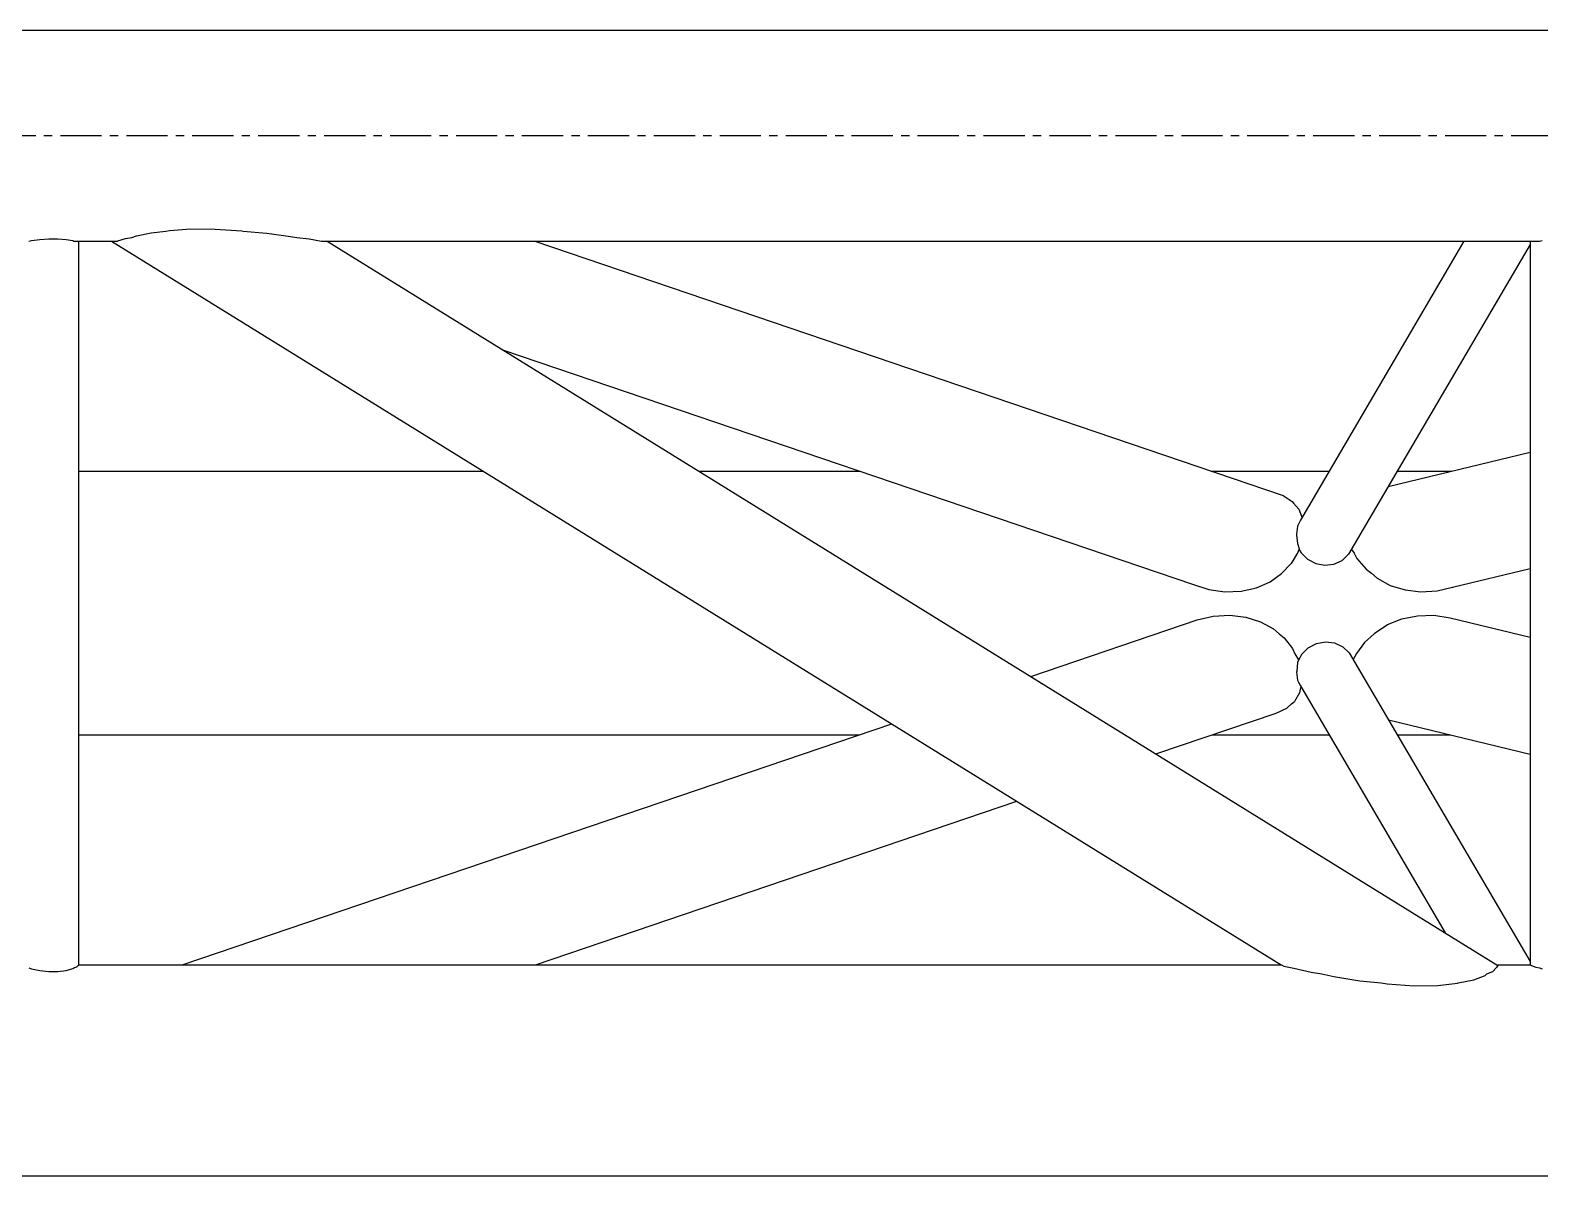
# Model space of a CAD drawing. Header units: millimetres. Extents: x 5143 to 30813, y 232 to 21408.
# Drawn here: x 24008.4 to 24299.1, y 7430 to 7650.6 of the extents above; entities that cross this region are included whole.
import ezdxf

# ---------------------------------------------------------------- set-up
doc = ezdxf.new("R2010")
doc.units = ezdxf.units.MM
doc.header["$LTSCALE"] = 0.25
doc.linetypes.add('CENTER', pattern=[50.8, 31.75, -6.35, 6.35, -6.35])
doc.linetypes.add('XKITLINE00', pattern=[0])

msp = doc.modelspace()

# ---------------------------------------------------------------- linework, layer by layer
at = {"color": 8, "linetype": 'XKITLINE00'}
for p, q in [((23551.02, 7650.57), (24815.89, 7650.57)), ((24035.21, 7612.02), (24039.29, 7612.32)), ((24039.29, 7612.32), (24044, 7612.29)), ((24008.12, 7609.97), (24008.62, 7610.08)), ((24008.62, 7610.08), (24010.21, 7610.27)), ((24010.21, 7610.27), (24011.97, 7610.37)), ((24011.97, 7610.37), (24013.73, 7610.37)), ((24013.73, 7610.37), (24015.32, 7610.26)), ((24015.32, 7610.26), (24016.58, 7610.05)), ((24016.58, 7610.05), (24016.81, 7609.97)), ((24016.8, 7609.97), (24025.21, 7609.97)), ((24016.81, 7609.97), (24017.39, 7609.96)), ((24017.39, 7609.96), (24017.67, 7609.94)), ((24017.51, 7609.97), (24017.53, 7609.95)), ((24017.67, 7609.94), (24017.67, 7470.49)), ((24024.04, 7609.97), (24249.35, 7470.6)), ((24024.08, 7609.97), (24024.17, 7609.93)), ((24024.17, 7609.93), (24024.22, 7609.95)), ((24024.22, 7609.95), (24025.21, 7609.97)), ((24025.27, 7610.03), (24025.21, 7609.97)), ((24025.27, 7610.03), (24026.74, 7610.45)), ((24026.74, 7610.45), (24027.96, 7610.63)), ((24027.96, 7610.63), (24028.87, 7610.99)), ((24028.87, 7610.99), (24031.67, 7611.57)), ((24031.67, 7611.57), (24034.52, 7611.88)), ((24034.52, 7611.88), (24035.21, 7612.02)), ((24044, 7612.29), (24049.11, 7611.92)), ((24049.11, 7611.92), (24049.37, 7611.88)), ((24049.37, 7611.88), (24053.97, 7611.47)), ((24053.97, 7611.47), (24058.51, 7610.86)), ((24058.51, 7610.86), (24059.73, 7610.63)), ((24059.73, 7610.63), (24062.1, 7610.37)), ((24062.1, 7610.37), (24064.5, 7609.97)), ((24064.5, 7609.97), (24064.64, 7609.97)), ((24064.63, 7609.97), (24299.11, 7609.97)), ((24064.64, 7609.97), (24065.58, 7609.94)), ((24065.46, 7609.97), (24065.52, 7609.95)), ((24065.58, 7609.94), (24291.08, 7470.45)), ((24105.56, 7609.97), (24249.7, 7560.97)), ((24284.51, 7609.97), (24253.03, 7556.21)), ((24297.26, 7609.97), (24297.26, 7470.61)), ((24297.34, 7609.97), (24297.38, 7609.93)), ((24297.38, 7609.93), (24297.54, 7609.95)), ((24297.54, 7609.95), (24298.35, 7609.96)), ((24297.73, 7609.97), (24297.76, 7609.95)), ((24298.35, 7609.96), (24299.11, 7609.97)), ((24299.11, 7609.97), (24299.61, 7610.08)), ((24297.26, 7609.34), (24262.31, 7549.65)), ((24099.36, 7589.05), (24232.45, 7543.81)), ((24269.95, 7562.7), (24297.26, 7569.34)), ((24017.67, 7565.67), (24095.66, 7565.67)), ((24137.15, 7565.67), (24168.12, 7565.67)), ((24235.87, 7565.67), (24258.65, 7565.67)), ((24271.69, 7565.67), (24282.18, 7565.67)), ((24249.7, 7560.97), (24251.46, 7559.85)), ((24251.46, 7559.85), (24251.7, 7559.52)), ((24251.7, 7559.52), (24252.75, 7558.33)), ((24252.75, 7558.33), (24253.38, 7556.67)), ((24252.45, 7555.09), (24252.27, 7553.55)), ((24252.66, 7555.48), (24252.45, 7555.09)), ((24253.03, 7556.21), (24252.66, 7555.48)), ((24253.03, 7556.21), (24253.17, 7556.3)), ((24252.27, 7553.55), (24252.3, 7553.35)), ((24252.3, 7553.35), (24252.47, 7551.71)), ((24252.47, 7551.71), (24252.82, 7550.68)), ((24252.42, 7549.83), (24251.27, 7547.86)), ((24252.55, 7550.01), (24252.42, 7549.83)), ((24252.82, 7550.69), (24252.55, 7550.01)), ((24252.82, 7550.68), (24252.88, 7550.45)), ((24252.88, 7550.45), (24253.16, 7549.96)), ((24253.16, 7549.96), (24253.3, 7549.83)), ((24253.3, 7549.83), (24254.42, 7548.72)), ((24254.42, 7548.72), (24256, 7547.89)), ((24259.49, 7547.77), (24261.06, 7548.48)), ((24261.06, 7548.48), (24262.31, 7549.65)), ((24262.86, 7550.59), (24263.38, 7549.84)), ((24263.38, 7549.84), (24263.9, 7548.84)), ((24263.9, 7548.84), (24265.67, 7546.8)), ((24247.2, 7544.35), (24249.4, 7545.96)), ((24249.46, 7546.02), (24249.4, 7545.96)), ((24251.27, 7547.86), (24249.46, 7546.02)), ((24256, 7547.89), (24257.75, 7547.56)), ((24257.75, 7547.56), (24259.49, 7547.77)), ((24265.67, 7546.8), (24266.72, 7546.02)), ((24266.72, 7546.02), (24267.83, 7545.05)), ((24282.36, 7543.31), (24297.26, 7546.93)), ((24232.45, 7543.81), (24235.39, 7542.86)), ((24235.39, 7542.86), (24238.5, 7542.43)), ((24238.5, 7542.43), (24241.6, 7542.54)), ((24241.6, 7542.54), (24244.55, 7543.19)), ((24244.55, 7543.19), (24247.2, 7544.35)), ((24267.83, 7545.05), (24270.33, 7543.67)), ((24270.33, 7543.67), (24273.19, 7542.78)), ((24273.19, 7542.78), (24276.25, 7542.41)), ((24276.25, 7542.41), (24279.36, 7542.59)), ((24279.36, 7542.59), (24282.36, 7543.31)), ((24282.36, 7543.31), (24282.45, 7543.34)), ((24201.08, 7526.13), (24233.17, 7537.04)), ((24233.17, 7537.04), (24236.25, 7537.75)), ((24236.25, 7537.75), (24239.42, 7537.93)), ((24239.42, 7537.93), (24242.51, 7537.56)), ((24242.51, 7537.56), (24245.36, 7536.67)), ((24269.78, 7536.11), (24272.55, 7537.22)), ((24272.55, 7537.22), (24275.58, 7537.83)), ((24275.58, 7537.83), (24278.74, 7537.9)), ((24278.74, 7537.9), (24281.87, 7537.43)), ((24281.87, 7537.43), (24297.26, 7533.68)), ((24245.36, 7536.67), (24247.85, 7535.3)), ((24247.85, 7535.3), (24248.95, 7534.31)), ((24248.95, 7534.31), (24249.92, 7533.55)), ((24265.36, 7532.66), (24267.23, 7534.31)), ((24267.44, 7534.54), (24267.23, 7534.31)), ((24267.44, 7534.54), (24269.78, 7536.11)), ((24249.92, 7533.55), (24251.54, 7531.52)), ((24251.54, 7531.52), (24251.99, 7530.51)), ((24253.39, 7530.51), (24254.54, 7531.64)), ((24254.54, 7531.64), (24256.12, 7532.47)), ((24256.12, 7532.47), (24257.87, 7532.79)), ((24257.87, 7532.79), (24259.62, 7532.58)), ((24259.62, 7532.58), (24261.18, 7531.86)), ((24261.18, 7531.86), (24262.42, 7530.7)), ((24265.36, 7532.66), (24263.82, 7530.52)), ((24251.99, 7530.51), (24252.66, 7529.33)), ((24252.5, 7528.8), (24252.33, 7527.15)), ((24252.71, 7529.42), (24252.5, 7528.8)), ((24252.66, 7529.33), (24252.67, 7529.3)), ((24253.28, 7530.4), (24252.71, 7529.42)), ((24253.28, 7530.4), (24253.39, 7530.51)), ((24262.42, 7530.7), (24297.26, 7471.21)), ((24263.82, 7530.52), (24263.19, 7529.4)), ((24252.33, 7527.15), (24252.3, 7526.96)), ((24252.3, 7526.96), (24252.48, 7525.42)), ((24252.48, 7525.42), (24252.68, 7525.03)), ((24252.87, 7523), (24251.88, 7521.33)), ((24252.68, 7525.03), (24253.05, 7524.3)), ((24252.97, 7523.71), (24252.87, 7523)), ((24253.11, 7524.18), (24252.97, 7523.71)), ((24253.05, 7524.3), (24280.89, 7476.76)), ((24248.34, 7519.06), (24250.39, 7520.01)), ((24250.39, 7520.01), (24251.33, 7520.88)), ((24251.33, 7520.88), (24251.88, 7521.33)), ((24037.67, 7470.57), (24174.31, 7517.02)), ((24225.21, 7511.2), (24248.34, 7519.06)), ((24269.99, 7517.78), (24297.26, 7511.15)), ((24017.67, 7514.87), (24167.98, 7514.87)), ((24236.01, 7514.87), (24258.57, 7514.87)), ((24271.69, 7514.87), (24281.92, 7514.87)), ((24105.7, 7470.57), (24198.43, 7502.1)), ((24008.12, 7470.03), (24008.62, 7469.84)), ((24015.32, 7469.52), (24016.58, 7469.89)), ((24016.58, 7469.89), (24016.81, 7470.03)), ((24016.81, 7470.03), (24017.39, 7470.21)), ((24017.67, 7470.49), (24017.39, 7470.21)), ((24017.67, 7470.57), (24249.47, 7470.57)), ((24249.35, 7470.6), (24249.39, 7470.61)), ((24249.35, 7470.6), (24249.41, 7470.6)), ((24249.39, 7470.61), (24249.86, 7470.37)), ((24249.86, 7470.37), (24251.43, 7470.03)), ((24251.43, 7470.03), (24251.76, 7469.93)), ((24251.76, 7469.93), (24255.12, 7469.18)), ((24290.72, 7470.03), (24290.12, 7469.32)), ((24290.72, 7470.03), (24290.82, 7470.06)), ((24291.08, 7470.45), (24290.82, 7470.06)), ((24290.89, 7470.57), (24297.42, 7470.57)), ((24297.26, 7470.61), (24297.38, 7470.62)), ((24297.26, 7470.61), (24297.4, 7470.6)), ((24297.38, 7470.62), (24297.54, 7470.45)), ((24297.54, 7470.45), (24298.35, 7470.18)), ((24298.35, 7470.18), (24299.11, 7470.04)), ((24299.11, 7470.04), (24299.61, 7469.84)), ((24008.62, 7469.84), (24010.21, 7469.49)), ((24010.21, 7469.49), (24011.97, 7469.31)), ((24011.97, 7469.31), (24013.73, 7469.32)), ((24013.73, 7469.32), (24015.32, 7469.52)), ((24255.12, 7469.18), (24257.15, 7468.85)), ((24257.15, 7468.85), (24259.48, 7468.34)), ((24259.48, 7468.34), (24264.51, 7467.54)), ((24264.51, 7467.54), (24268.56, 7467.11)), ((24268.56, 7467.11), (24269.74, 7466.94)), ((24269.74, 7466.94), (24274.93, 7466.56)), ((24279.52, 7466.6), (24283.27, 7467.07)), ((24283.27, 7467.07), (24283.39, 7467.11)), ((24283.39, 7467.11), (24286.42, 7467.68)), ((24286.42, 7467.68), (24288.59, 7468.54)), ((24288.59, 7468.54), (24288.92, 7468.85)), ((24288.92, 7468.85), (24290.12, 7469.32)), ((24274.93, 7466.56), (24279.52, 7466.6)), ((23551.03, 7429.97), (24815.89, 7429.97))]:
    msp.add_line(p, q, dxfattribs=at)
at = {"color": 8, "linetype": 'CENTER'}
msp.add_line((23430, 7630.27), (24815.89, 7630.27), dxfattribs=at)

doc.saveas('drawing.dxf')
